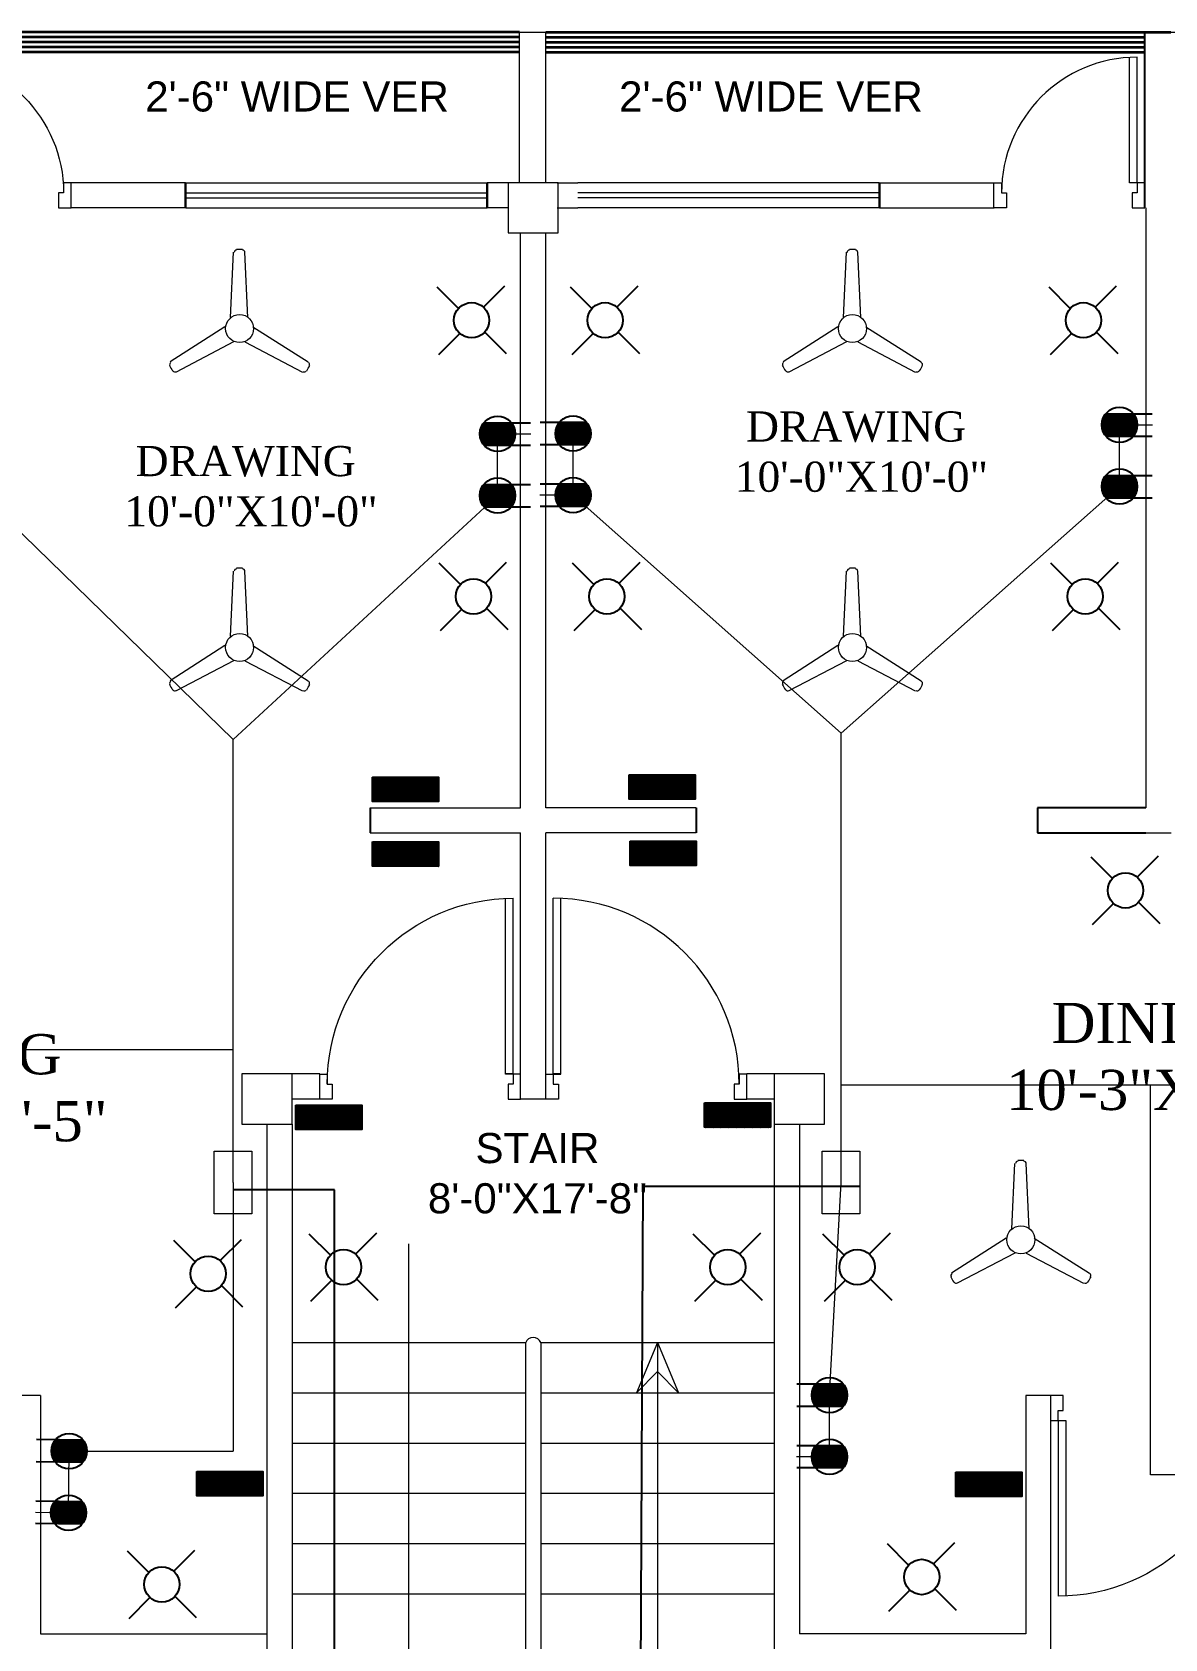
# Model space of a CAD drawing. Header units: inches. Extents: x 1582 to 2158, y 663 to 1214.
# Drawn here: x 1776.7 to 2002.2, y 894.3 to 1214.3 of the extents above; entities that cross this region are included whole.
import ezdxf

# ---------------------------------------------------------------- set-up
doc = ezdxf.new("R2010")
doc.units = ezdxf.units.IN
doc.header["$MEASUREMENT"] = 0
for name, color, linetype, lineweight in [('1.0 AREA', 7, 'Continuous', 5), ('DOOR', 252, 'Continuous', 15), ('FIXT', 1, 'Continuous', 9), ('illustr-TOILET FIXTURE', 204, 'Continuous', 9), ('sajib', 140, 'Continuous', 30), ('WALL', 253, 'Continuous', 35)]:
    doc.layers.add(name, color=color, linetype=linetype, lineweight=lineweight)
for name, color, linetype in [('2-Text', 7, 'Continuous'), ('Electric Conduitt', 100, 'Continuous'), ('Electrical', 130, 'Continuous'), ('PDF_dim', 4, 'Continuous')]:
    doc.layers.add(name, color=color, linetype=linetype)
doc.layers.add('Ver', color=7, linetype='Continuous', lineweight=9, true_color=0x2618ec)
doc.styles.add('h6', font='arial.ttf', dxfattribs={"height": 6})
doc.styles.add('RS4', font='sylfaen.ttf', dxfattribs={"height": 12})

# ---------------------------------------------------------------- blocks, each defined once
blk = doc.blocks.new('RTRTR')
at = {"layer": 'DOOR'}
for p, q in [((-723.21, 2222.65), (-723.21, 2247.61)), ((-721.71, 2222.65), (-721.71, 2247.65)), ((-721.71, 2222.65), (-723.21, 2222.65))]:
    blk.add_line(p, q, dxfattribs=at)
for points in [[(-750.21, 2222.65), (-748.71, 2222.65), (-748.71, 2220.65), (-747.71, 2220.65), (-747.71, 2217.65), (-750.21, 2217.65)], [(-720.21, 2222.65), (-721.71, 2222.65), (-721.71, 2220.65), (-722.71, 2220.65), (-722.71, 2217.65), (-720.21, 2217.65)]]:
    blk.add_lwpolyline(points, close=True, dxfattribs=at)
blk.add_arc((-721.71, 2220.65), 27, 90, 180, dxfattribs=at)
blk = doc.blocks.new('GDFGD')
at = {"layer": 'DOOR'}
for p, q in [((-3036.95, 2150.78), (-3036.95, 2185.78)), ((-3035.45, 2150.78), (-3035.45, 2185.75)), ((-3036.95, 2150.78), (-3035.45, 2150.78))]:
    blk.add_line(p, q, dxfattribs=at)
for points in [[(-3038.45, 2150.78), (-3036.95, 2150.78), (-3036.95, 2148.78), (-3035.95, 2148.78), (-3035.95, 2145.78), (-3038.45, 2145.78)], [(-2998.45, 2150.78), (-2999.95, 2150.78), (-2999.95, 2148.78), (-3000.95, 2148.78), (-3000.95, 2145.78), (-2998.45, 2145.78)]]:
    blk.add_lwpolyline(points, close=True, dxfattribs=at)
blk.add_arc((-3036.95, 2148.78), 37, 0, 90, dxfattribs=at)
blk = doc.blocks.new('*U61')
at = {"layer": 'Electrical'}
blk.add_line((-2.12, -2.12), (2.12, 2.12), dxfattribs=at)
blk = doc.blocks.new('*U62')
at = {"layer": 'Electrical', "color": 0, "linetype": 'ByBlock', "lineweight": -2, "transparency": 16777216}
for p, rotation in [((326.73, 527.13), 90.00000000000001), ((326.98, 517.91), 180), ((336.2, 518.17), 270)]:
    blk.add_blockref('*U61', p, dxfattribs=dict(at, rotation=rotation))
blk.add_blockref('*U61', (335.94, 527.38), dxfattribs=at)
blk = doc.blocks.new('*U63')
at = {"layer": 'Electrical'}
blk.add_line((-2.12, -2.12), (2.12, 2.12), dxfattribs=at)
blk = doc.blocks.new('*U64')
at = {"layer": 'Electrical', "color": 0, "linetype": 'ByBlock', "lineweight": -2, "transparency": 16777216}
for p, rotation in [((326.73, 527.13), 90.00000000000001), ((326.98, 517.91), 180), ((336.2, 518.17), 270)]:
    blk.add_blockref('*U63', p, dxfattribs=dict(at, rotation=rotation))
blk.add_blockref('*U63', (335.94, 527.38), dxfattribs=at)
blk = doc.blocks.new('*U65')
at = {"layer": 'Electrical'}
blk.add_line((-2.12, -2.12), (2.12, 2.12), dxfattribs=at)
blk = doc.blocks.new('*U66')
at = {"layer": 'Electrical', "color": 0, "linetype": 'ByBlock', "lineweight": -2, "transparency": 16777216}
for p, rotation in [((326.73, 527.13), 90.00000000000001), ((326.98, 517.91), 180), ((336.2, 518.17), 270)]:
    blk.add_blockref('*U65', p, dxfattribs=dict(at, rotation=rotation))
blk.add_blockref('*U65', (335.94, 527.38), dxfattribs=at)
blk = doc.blocks.new('*U67')
at = {"layer": 'Electrical'}
blk.add_line((-2.12, -2.12), (2.12, 2.12), dxfattribs=at)
blk = doc.blocks.new('*U68')
at = {"layer": 'Electrical', "color": 0, "linetype": 'ByBlock', "lineweight": -2, "transparency": 16777216}
for p, rotation in [((326.73, 527.13), 90.00000000000001), ((326.98, 517.91), 180), ((336.2, 518.17), 270)]:
    blk.add_blockref('*U67', p, dxfattribs=dict(at, rotation=rotation))
blk.add_blockref('*U67', (335.94, 527.38), dxfattribs=at)
blk = doc.blocks.new('*U69')
at = {"layer": 'Electrical'}
blk.add_line((-2.12, -2.12), (2.12, 2.12), dxfattribs=at)
blk = doc.blocks.new('*U70')
at = {"layer": 'Electrical', "color": 0, "linetype": 'ByBlock', "lineweight": -2, "transparency": 16777216}
for p, rotation in [((326.73, 527.13), 90.00000000000001), ((326.98, 517.91), 180), ((336.2, 518.17), 270)]:
    blk.add_blockref('*U69', p, dxfattribs=dict(at, rotation=rotation))
blk.add_blockref('*U69', (335.94, 527.38), dxfattribs=at)
blk = doc.blocks.new('*U71')
at = {"layer": 'Electrical'}
blk.add_line((-2.12, -2.12), (2.12, 2.12), dxfattribs=at)
blk = doc.blocks.new('*U72')
at = {"layer": 'Electrical', "color": 0, "linetype": 'ByBlock', "lineweight": -2, "transparency": 16777216}
for p, rotation in [((326.73, 527.13), 90.00000000000001), ((326.98, 517.91), 180), ((336.2, 518.17), 270)]:
    blk.add_blockref('*U71', p, dxfattribs=dict(at, rotation=rotation))
blk.add_blockref('*U71', (335.94, 527.38), dxfattribs=at)
blk = doc.blocks.new('*U85')
at = {"layer": 'Electrical'}
blk.add_line((-2.12, -2.12), (2.12, 2.12), dxfattribs=at)
blk = doc.blocks.new('*U86')
at = {"layer": 'Electrical', "color": 0, "linetype": 'ByBlock', "lineweight": -2, "transparency": 16777216}
for p, rotation in [((326.73, 527.13), 90.00000000000001), ((326.98, 517.91), 180), ((336.2, 518.17), 270)]:
    blk.add_blockref('*U85', p, dxfattribs=dict(at, rotation=rotation))
blk.add_blockref('*U85', (335.94, 527.38), dxfattribs=at)
blk = doc.blocks.new('*U89')
at = {"layer": 'Electrical'}
blk.add_line((-2.12, -2.12), (2.12, 2.12), dxfattribs=at)
blk = doc.blocks.new('*U90')
at = {"layer": 'Electrical', "color": 0, "linetype": 'ByBlock', "lineweight": -2, "transparency": 16777216}
for p, rotation in [((326.73, 527.13), 90.00000000000001), ((326.98, 517.91), 180), ((336.2, 518.17), 270)]:
    blk.add_blockref('*U89', p, dxfattribs=dict(at, rotation=rotation))
blk.add_blockref('*U89', (335.94, 527.38), dxfattribs=at)
blk = doc.blocks.new('*U91')
at = {"layer": 'Electrical'}
blk.add_line((-2.12, -2.12), (2.12, 2.12), dxfattribs=at)
blk = doc.blocks.new('*U92')
at = {"layer": 'Electrical', "color": 0, "linetype": 'ByBlock', "lineweight": -2, "transparency": 16777216}
for p, rotation in [((326.73, 527.13), 90.00000000000001), ((326.98, 517.91), 180), ((336.2, 518.17), 270)]:
    blk.add_blockref('*U91', p, dxfattribs=dict(at, rotation=rotation))
blk.add_blockref('*U91', (335.94, 527.38), dxfattribs=at)
blk = doc.blocks.new('*U93')
at = {"layer": 'Electrical'}
blk.add_line((-2.12, -2.12), (2.12, 2.12), dxfattribs=at)
blk = doc.blocks.new('*U94')
at = {"layer": 'Electrical', "color": 0, "linetype": 'ByBlock', "lineweight": -2, "transparency": 16777216}
for p, rotation in [((326.73, 527.13), 90.00000000000001), ((326.98, 517.91), 180), ((336.2, 518.17), 270)]:
    blk.add_blockref('*U93', p, dxfattribs=dict(at, rotation=rotation))
blk.add_blockref('*U93', (335.94, 527.38), dxfattribs=at)
blk = doc.blocks.new('*U95')
at = {"layer": 'Electrical'}
blk.add_line((-2.12, -2.12), (2.12, 2.12), dxfattribs=at)
blk = doc.blocks.new('*U96')
at = {"layer": 'Electrical', "color": 0, "linetype": 'ByBlock', "lineweight": -2, "transparency": 16777216}
for p, rotation in [((326.73, 527.13), 90.00000000000001), ((326.98, 517.91), 180), ((336.2, 518.17), 270)]:
    blk.add_blockref('*U95', p, dxfattribs=dict(at, rotation=rotation))
blk.add_blockref('*U95', (335.94, 527.38), dxfattribs=at)
blk = doc.blocks.new('*U121')
at = {"layer": 'Electrical'}
blk.add_line((-2.12, -2.12), (2.12, 2.12), dxfattribs=at)
blk = doc.blocks.new('*U122')
at = {"layer": 'Electrical', "color": 0, "linetype": 'ByBlock', "lineweight": -2, "transparency": 16777216}
for p, rotation in [((326.73, 527.13), 90.00000000000001), ((326.98, 517.91), 180), ((336.2, 518.17), 270)]:
    blk.add_blockref('*U121', p, dxfattribs=dict(at, rotation=rotation))
blk.add_blockref('*U121', (335.94, 527.38), dxfattribs=at)
blk = doc.blocks.new('*U123')
at = {"layer": 'Electrical'}
blk.add_line((-2.12, -2.12), (2.12, 2.12), dxfattribs=at)
blk = doc.blocks.new('*U124')
at = {"layer": 'Electrical', "color": 0, "linetype": 'ByBlock', "lineweight": -2, "transparency": 16777216}
for p, rotation in [((326.73, 527.13), 90.00000000000001), ((326.98, 517.91), 180), ((336.2, 518.17), 270)]:
    blk.add_blockref('*U123', p, dxfattribs=dict(at, rotation=rotation))
blk.add_blockref('*U123', (335.94, 527.38), dxfattribs=at)

msp = doc.modelspace()

# ---------------------------------------------------------------- hatches: boundary and pattern name
at = {"layer": 'Electrical'}
h = msp.add_hatch(dxfattribs=at)
h.set_pattern_fill('ANSI31', color=256)
h.paths.add_polyline_path([(1720.04, 1204.68, 0.172491), (1717.82, 1205.47), (1717.82, 1198.43, 0.172491), (1720.04, 1199.22)])
h.paths.add_polyline_path([(1717.82, 1205.47, 0.172491), (1715.6, 1204.68), (1715.6, 1199.22, 0.172491), (1717.82, 1198.43)])
h.paths.add_polyline_path([(1732.32, 1204.68, 0.35556), (1727.88, 1204.68), (1727.88, 1199.22, 0.35556), (1732.32, 1199.22)])
h.paths.add_polyline_path([(1709.02, 1013.88), (1703.56, 1013.89, 0.172491), (1702.76, 1011.67), (1709.8, 1011.66, 0.172491)])
h.paths.add_polyline_path([(1709.8, 1011.66), (1702.76, 1011.67, 0.172491), (1703.55, 1009.45), (1709.01, 1009.44, 0.172491)])
h.paths.add_polyline_path([(1709.04, 1026.16), (1703.58, 1026.17, 0.172942), (1702.79, 1023.94, 0.172039), (1703.57, 1021.72), (1709.03, 1021.71, 0.172942), (1709.82, 1023.94, 0.172039)])
h.paths.add_polyline_path([(1635.4, 930.46, 0.172491), (1633.18, 929.67), (1633.18, 924.21, 0.172491), (1635.4, 923.42)])
h.paths.add_polyline_path([(1637.62, 929.67, 0.172491), (1635.4, 930.46), (1635.4, 923.42, 0.172491), (1637.62, 924.21)])
h.paths.add_polyline_path([(1649.9, 929.67, 0.35556), (1645.46, 929.67), (1645.46, 924.21, 0.35556), (1649.9, 924.21)])
h.paths.add_polyline_path([(1763.9, 1128.32, 0.005822), (1763.9, 1128.4), (1756.86, 1128.24, 0.172491), (1757.7, 1126.04), (1763.16, 1126.16, 0.166501)])
h.paths.add_polyline_path([(1756.86, 1128.32, 0.005822), (1756.86, 1128.24), (1763.9, 1128.4, 0.988423)])
h.paths.add_polyline_path([(1762.77, 1142.88), (1757.31, 1142.75, 0.166501), (1756.57, 1140.6, 0.178492), (1757.42, 1138.31), (1762.87, 1138.44, 0.166501), (1763.61, 1140.6, 0.178492)])
h.paths.add_polyline_path([(1872.1, 1124.2), (1866.65, 1124.2, 0.172657), (1865.85, 1121.98, 0.172325), (1866.64, 1119.76), (1872.1, 1119.76, 0.172657), (1872.89, 1121.98, 0.172325)])
h.paths.add_polyline_path([(1872.9, 1134.26), (1865.86, 1134.26, 0.172491), (1866.65, 1132.04), (1872.11, 1132.04, 0.172491)])
h.paths.add_polyline_path([(1872.11, 1136.48), (1866.65, 1136.48, 0.172491), (1865.86, 1134.26), (1872.9, 1134.26, 0.172491)])
h.paths.add_polyline_path([(1676.52, 950.7, 0.35556), (1672.08, 950.7), (1672.07, 945.25, 0.35556), (1676.51, 945.24)])
h.paths.add_polyline_path([(1686.58, 951.48, 0.172491), (1684.36, 950.69), (1684.35, 945.23, 0.172491), (1686.57, 944.44)])
h.paths.add_polyline_path([(1688.8, 950.69, 0.172491), (1686.58, 951.48), (1686.57, 944.44, 0.172491), (1688.79, 945.23)])
h.paths.add_polyline_path([(1787.47, 919.36), (1780.44, 919.43, 0.172491), (1781.21, 917.2), (1786.66, 917.14, 0.172491)])
h.paths.add_polyline_path([(1786.71, 921.59), (1781.25, 921.64, 0.172491), (1780.44, 919.43), (1787.47, 919.36, 0.172491)])
h.paths.add_polyline_path([(1787.59, 931.67, 0.169964), (1786.83, 933.86), (1781.37, 933.92, 0.175019), (1780.56, 931.67, 0.169964), (1781.33, 929.48), (1786.78, 929.42, 0.175019)])
h.paths.add_polyline_path([(2114.7, 929.67, 0.35556), (2110.26, 929.67), (2110.26, 924.21, 0.35556), (2114.7, 924.21)])
h.paths.add_polyline_path([(2102.42, 929.67, 0.172491), (2100.2, 930.46), (2100.2, 923.42, 0.172491), (2102.42, 924.21)])
h.paths.add_polyline_path([(2100.2, 930.46, 0.172491), (2097.98, 929.67), (2097.98, 924.21, 0.172491), (2100.2, 923.42)])
h.paths.add_polyline_path([(1938.97, 930.52), (1931.94, 930.52, 0.172491), (1932.73, 928.3), (1938.19, 928.3, 0.172491)])
h.paths.add_polyline_path([(1938.19, 932.74), (1932.73, 932.74, 0.172491), (1931.94, 930.52), (1938.97, 930.52, 0.172491)])
h.paths.add_polyline_path([(1938.97, 942.8, 0.172491), (1938.19, 945.02), (1932.73, 945.02, 0.172491), (1931.94, 942.8, 0.172491), (1932.73, 940.58), (1938.19, 940.58, 0.172491)])
h.paths.add_polyline_path([(2044.24, 1004.57, 0.179107), (2043.39, 1006.86), (2037.94, 1006.72, 0.165889), (2037.2, 1004.57, 0.179107), (2038.05, 1002.28), (2043.5, 1002.42, 0.165889)])
h.paths.add_polyline_path([(2043.92, 1016.85, 0.006418), (2043.92, 1016.94), (2036.89, 1016.76, 0.172491), (2037.73, 1014.56), (2043.19, 1014.7, 0.165889)])
h.paths.add_polyline_path([(2043.08, 1019.14), (2037.62, 1019, 0.165889), (2036.89, 1016.85, 0.006418), (2036.89, 1016.76), (2043.92, 1016.94, 0.172491)])
h.paths.add_polyline_path([(2101.29, 1207.19, 0.172491), (2099.07, 1206.4), (2099.07, 1200.94, 0.172491), (2101.29, 1200.15)])
h.paths.add_polyline_path([(2103.51, 1206.4, 0.172491), (2101.29, 1207.19), (2101.29, 1200.15, 0.172491), (2103.51, 1200.94)])
h.paths.add_polyline_path([(2115.79, 1206.4, 0.35556), (2111.35, 1206.4), (2111.35, 1200.94, 0.35556), (2115.79, 1200.94)])
h = msp.add_hatch(dxfattribs=at)
h.set_pattern_fill('ANSI31', color=256)
h.paths.add_polyline_path([(1887.12, 1136.54), (1881.66, 1136.54, 0.172491), (1880.87, 1134.31, 0.172491), (1881.66, 1132.09), (1887.12, 1132.09, 0.172491), (1887.91, 1134.31, 0.172491)])
h.paths.add_polyline_path([(1887.12, 1124.26), (1881.66, 1124.26, 0.172491), (1880.87, 1122.04), (1887.91, 1122.04, 0.172491)])
h.paths.add_polyline_path([(1887.91, 1122.04), (1880.87, 1122.04, 0.172491), (1881.66, 1119.81), (1887.12, 1119.81, 0.172491)])
h.paths.add_polyline_path([(1995.92, 1138.28), (1990.46, 1138.28, 0.172491), (1989.67, 1136.05), (1996.71, 1136.05, 0.172491)])
h.paths.add_polyline_path([(1996.71, 1136.05), (1989.67, 1136.05, 0.172491), (1990.46, 1133.83), (1995.92, 1133.83, 0.172491)])
h.paths.add_polyline_path([(1995.92, 1126), (1990.46, 1126, 0.172491), (1989.67, 1123.77, 0.172491), (1990.46, 1121.55), (1995.92, 1121.55, 0.172491), (1996.71, 1123.77, 0.172491)])
h = msp.add_hatch(dxfattribs=at)
h.set_pattern_fill('ANSI31', color=256)
h.set_pattern_definition([(45, (165.29419, -0.31534), (-0.088388348, 0.088388348), [])])
h.paths.add_polyline_path([(1857.6, 1065.87), (1844.46, 1065.87), (1844.46, 1061.02), (1857.6, 1061.02)])
h = msp.add_hatch(dxfattribs=at)
h.set_pattern_fill('ANSI31', color=256)
h.set_pattern_definition([(45, (216.38948, 0.16922), (-0.088388348, 0.088388348), [])])
h.paths.add_polyline_path([(1908.69, 1066.36), (1895.55, 1066.36), (1895.55, 1061.51), (1908.69, 1061.51)])
h = msp.add_hatch(dxfattribs=at)
h.set_pattern_fill('ANSI31', color=256)
h.set_pattern_definition([(45, (165.29419, -13.20028), (-0.088388348, 0.088388348), [])])
h.paths.add_polyline_path([(1857.6, 1052.99), (1844.46, 1052.99), (1844.46, 1048.14), (1857.6, 1048.14)])
h = msp.add_hatch(dxfattribs=at)
h.set_pattern_fill('ANSI31', color=256)
h.set_pattern_definition([(45, (216.62338, -13.03015), (-0.088388348, 0.088388348), [])])
h.paths.add_polyline_path([(1908.93, 1053.16), (1895.78, 1053.16), (1895.78, 1048.31), (1908.93, 1048.31)])
h = msp.add_hatch(dxfattribs=at)
h.set_pattern_fill('ANSI31', color=256)
h.set_pattern_definition([(45, (150.02957, -65.63126), (-0.088388348, 0.088388348), [])])
h.paths.add_polyline_path([(1842.33, 1000.56), (1829.19, 1000.56), (1829.19, 995.71), (1842.33, 995.71)])
h = msp.add_hatch(dxfattribs=at)
h.set_pattern_fill('ANSI31', color=256)
h.set_pattern_definition([(45, (231.42986, -65.19638), (-0.088388348, 0.088388348), [])])
h.paths.add_polyline_path([(1923.73, 1000.99), (1910.59, 1000.99), (1910.59, 996.14), (1923.73, 996.14)])
h = msp.add_hatch(dxfattribs=at)
h.set_pattern_fill('ANSI31', color=256)
h.set_pattern_definition([(45, (130.32389, -138.57858), (-0.088388348, 0.088388348), [])])
h.paths.add_polyline_path([(1822.63, 927.61), (1809.48, 927.61), (1809.48, 922.76), (1822.63, 922.76)])
h = msp.add_hatch(dxfattribs=at)
h.set_pattern_fill('ANSI31', color=256)
h.set_pattern_definition([(45, (281.46807, -138.72446), (-0.088388348, 0.088388348), [])])
h.paths.add_polyline_path([(1973.77, 927.47), (1960.63, 927.47), (1960.63, 922.61), (1973.77, 922.61)])

# ---------------------------------------------------------------- linework, layer by layer
at = {"layer": '1.0 AREA'}
for points in [[(1812.96, 991.38), (1820.47, 991.38), (1820.47, 978.93), (1812.96, 978.93)], [(1934, 991.38), (1941.51, 991.38), (1941.51, 978.93), (1934, 978.93)]]:
    msp.add_lwpolyline(points, close=True, dxfattribs=at)
at = {"layer": 'Electric Conduitt'}
for p, q in [((1836.89, 983.68), (1816.72, 983.68)), ((1836.89, 776.38), (1836.89, 983.68)), ((1897.37, 776.66), (1898.34, 984.4)), ((1898.34, 984.4), (1941.51, 984.4))]:
    msp.add_line(p, q, dxfattribs=at)
at = {"layer": 'Electrical'}
for p, q in [((1866.65, 1136.48), (1875.91, 1136.48)), ((1887.12, 1136.54), (1877.87, 1136.54)), ((1990.46, 1138.28), (1999.72, 1138.28)), ((1990.46, 1133.83), (1999.72, 1133.83)), ((1866.65, 1132.04), (1875.91, 1132.03)), ((1887.12, 1132.09), (1877.87, 1132.09)), ((1866.65, 1124.2), (1875.9, 1124.2)), ((1887.12, 1124.26), (1877.87, 1124.26)), ((1990.46, 1126), (1999.72, 1126)), ((1990.46, 1121.55), (1999.72, 1121.55)), ((1866.64, 1119.76), (1875.9, 1119.76)), ((1887.12, 1119.81), (1877.87, 1119.81)), ((1938.19, 945.02), (1928.93, 945.02)), ((1938.19, 940.58), (1928.93, 940.58)), ((1786.83, 933.86), (1777.57, 933.96)), ((1938.19, 932.74), (1928.93, 932.74)), ((1786.78, 929.42), (1777.53, 929.51)), ((1938.19, 928.3), (1928.93, 928.3)), ((1786.71, 921.59), (1777.45, 921.68)), ((1786.66, 917.14), (1777.41, 917.23))]:
    msp.add_line(p, q, dxfattribs=at)
for points in [[(1844.46, 1065.88), (1857.6, 1065.88), (1857.6, 1061.03), (1844.46, 1061.03)], [(1895.55, 1066.37), (1908.69, 1066.37), (1908.69, 1061.51), (1895.55, 1061.51)], [(1844.46, 1053), (1857.6, 1053), (1857.6, 1048.15), (1844.46, 1048.15)], [(1895.78, 1053.17), (1908.93, 1053.17), (1908.93, 1048.32), (1895.78, 1048.32)], [(1829.19, 1000.57), (1842.33, 1000.57), (1842.33, 995.71), (1829.19, 995.71)], [(1910.59, 1001), (1923.73, 1001), (1923.73, 996.15), (1910.59, 996.15)], [(1809.49, 927.62), (1822.63, 927.62), (1822.63, 922.77), (1809.49, 922.77)], [(1960.63, 927.47), (1973.77, 927.47), (1973.77, 922.62), (1960.63, 922.62)]]:
    msp.add_lwpolyline(points, close=True, dxfattribs=at)
for centre in [(1864.2, 1156.88), (1890.77, 1156.88), (1986, 1156.88), (1993.19, 1136.05), (1869.38, 1134.26), (1884.39, 1134.31), (1993.19, 1123.77), (1869.37, 1121.98), (1884.39, 1122.04), (1864.58, 1101.88), (1891.14, 1101.88), (1986.37, 1101.88), (1994.37, 1043.34), (1811.76, 966.99), (1838.7, 968.3), (1915.19, 968.3), (1940.97, 968.3), (1935.46, 942.8), (1784.08, 931.67), (1935.46, 930.52), (1783.96, 919.39), (1953.82, 906.59), (1802.53, 905.11)]:
    msp.add_circle(centre, 3.52, dxfattribs=at)
at = {"layer": 'FIXT'}
for p, q in [((1989.67, 1136.05), (1999.77, 1136.05)), ((1993.19, 1123.77), (1993.19, 1136.05)), ((1865.86, 1134.26), (1875.96, 1134.26)), ((1869.37, 1121.98), (1869.38, 1134.26)), ((1884.39, 1122.04), (1884.39, 1134.31)), ((1816.72, 1073.4), (1760.38, 1128.32)), ((1937.75, 1074.64), (1993.19, 1123.77)), ((1816.72, 1073.4), (1869.37, 1121.98)), ((1887.91, 1122.04), (1877.81, 1122.04)), ((1937.75, 1074.64), (1884.39, 1122.04)), ((1816.72, 985.15), (1816.72, 1073.4)), ((1937.75, 985.15), (1937.75, 1074.64)), ((1706.28, 1011.66), (1816.72, 1011.66)), ((2040.72, 1004.57), (1937.75, 1004.57)), ((1999.35, 926.94), (1999.35, 1004.57)), ((1816.72, 985.15), (1816.72, 931.67)), ((1935.46, 942.8), (1937.75, 985.15)), ((1935.46, 930.52), (1935.46, 942.8)), ((1783.96, 919.39), (1784.08, 931.67)), ((1784.08, 931.67), (1816.72, 931.67)), ((1938.97, 930.52), (1928.88, 930.52)), ((2100.2, 926.94), (1999.35, 926.94)), ((1787.47, 919.36), (1777.38, 919.46)), ((1787.43, 918.86), (1783.96, 919.39))]:
    msp.add_line(p, q, dxfattribs=at)
at = {"layer": 'illustr-TOILET FIXTURE', "linetype": 'ByBlock'}
for p, q in [((1807.3, 1184.27), (1867.3, 1184.27)), ((1807.3, 1184.27), (1867.3, 1184.27)), ((1945.37, 1184.27), (1885.37, 1184.27)), ((1945.37, 1184.27), (1885.37, 1184.27)), ((1807.3, 1182.27), (1867.3, 1182.27)), ((1807.3, 1182.27), (1867.3, 1182.27)), ((1807.3, 1181.27), (1867.3, 1181.27)), ((1807.3, 1181.27), (1867.3, 1181.27)), ((1945.37, 1182.27), (1885.37, 1182.27)), ((1945.37, 1182.27), (1885.37, 1182.27)), ((1945.37, 1181.27), (1885.37, 1181.27)), ((1945.37, 1181.27), (1885.37, 1181.27)), ((1807.3, 1179.27), (1867.3, 1179.27)), ((1807.3, 1179.27), (1867.3, 1179.27)), ((1945.37, 1179.27), (1885.37, 1179.27)), ((1945.37, 1179.27), (1885.37, 1179.27))]:
    msp.add_line(p, q, dxfattribs=at)
at = {"layer": 'PDF_dim', "lineweight": 18}
for points in [[(1816.22, 1157.44), (1816.79, 1170.44)], [(1819.65, 1157.44), (1819.08, 1170.44)], [(1938.23, 1157.44), (1938.81, 1170.44)], [(1941.66, 1157.44), (1941.09, 1170.44)], [(1815.08, 1155.58), (1804.22, 1148.58)], [(1820.65, 1155.58), (1831.65, 1148.58)], [(1937.09, 1155.58), (1926.23, 1148.58)], [(1942.66, 1155.58), (1953.67, 1148.58)], [(1816.79, 1152.58), (1805.36, 1146.58)], [(1819.08, 1152.58), (1830.51, 1146.58)], [(1938.81, 1152.58), (1927.37, 1146.58)], [(1941.09, 1152.58), (1952.52, 1146.58)], [(1816.22, 1093.94), (1816.79, 1106.94)], [(1819.65, 1093.94), (1819.08, 1106.94)], [(1938.23, 1093.94), (1938.81, 1106.94)], [(1941.66, 1093.94), (1941.09, 1106.94)], [(1815.08, 1092.08), (1804.22, 1085.08)], [(1820.65, 1092.08), (1831.65, 1085.08)], [(1937.09, 1092.08), (1926.23, 1085.08)], [(1942.66, 1092.08), (1953.67, 1085.08)], [(1816.79, 1089.08), (1805.36, 1083.08)], [(1819.08, 1089.08), (1830.51, 1083.08)], [(1938.81, 1089.08), (1927.37, 1083.08)], [(1941.09, 1089.08), (1952.52, 1083.08)], [(1971.76, 975.96), (1972.33, 988.96)], [(1975.19, 975.96), (1974.62, 988.96)], [(1970.62, 974.1), (1959.76, 967.1)], [(1976.19, 974.1), (1987.19, 967.1)], [(1972.33, 971.1), (1960.9, 965.1)], [(1974.62, 971.1), (1986.05, 965.1)]]:
    msp.add_lwpolyline(points, dxfattribs=at)
for centre in [(1818.01, 1155.23), (1940.02, 1155.23), (1818.01, 1091.72), (1940.02, 1091.72), (1973.55, 973.75)]:
    msp.add_circle(centre, 2.79, dxfattribs=at)
for centre, radius, start, end in [((1817.44, 1170.37), 0.5, 92.2027, 177.6051), ((1818.01, 1155.22), 15.79, 87.7974, 92.2026), ((1818.58, 1170.37), 0.5, 2.3949, 87.7973), ((1939.45, 1170.37), 0.5, 92.2027, 177.6051), ((1940.02, 1155.22), 15.79, 87.7974, 92.2026), ((1940.59, 1170.37), 0.5, 2.3949, 87.7973), ((1818.01, 1155.23), 15.79, 207.7956, 212.2062), ((1804.58, 1148.08), 0.5, 122.3931, 207.7955), ((1805.15, 1147.08), 0.5, 212.2064, 297.6086), ((1830.87, 1147.08), 0.5, 242.3914, 327.7936), ((1818.01, 1155.23), 15.79, 327.7938, 332.2044), ((1831.44, 1148.08), 0.5, 332.2045, 57.6069), ((1940.02, 1155.23), 15.79, 207.7956, 212.2062), ((1926.59, 1148.08), 0.5, 122.3931, 207.7955), ((1927.16, 1147.08), 0.5, 212.2064, 297.6086), ((1952.88, 1147.08), 0.5, 242.3914, 327.7936), ((1940.02, 1155.23), 15.79, 327.7938, 332.2044), ((1953.45, 1148.08), 0.5, 332.2045, 57.6069), ((1817.44, 1106.87), 0.5, 92.2027, 177.6051), ((1818.01, 1091.72), 15.79, 87.7974, 92.2026), ((1818.58, 1106.87), 0.5, 2.3949, 87.7973), ((1939.45, 1106.87), 0.5, 92.2027, 177.6051), ((1940.02, 1091.72), 15.79, 87.7974, 92.2026), ((1940.59, 1106.87), 0.5, 2.3949, 87.7973), ((1804.58, 1084.58), 0.5, 122.3931, 207.7955), ((1831.44, 1084.58), 0.5, 332.2045, 57.6069), ((1926.59, 1084.58), 0.5, 122.3931, 207.7955), ((1953.45, 1084.58), 0.5, 332.2045, 57.6069), ((1818.01, 1091.72), 15.79, 207.7956, 212.2062), ((1805.15, 1083.58), 0.5, 212.2064, 297.6086), ((1830.87, 1083.58), 0.5, 242.3914, 327.7936), ((1818.01, 1091.72), 15.79, 327.7938, 332.2044), ((1940.02, 1091.72), 15.79, 207.7956, 212.2062), ((1927.16, 1083.58), 0.5, 212.2064, 297.6086), ((1952.88, 1083.58), 0.5, 242.3914, 327.7936), ((1940.02, 1091.72), 15.79, 327.7938, 332.2044), ((1972.98, 988.89), 0.5, 92.2027, 177.6051), ((1973.55, 973.75), 15.79, 87.7974, 92.2026), ((1974.12, 988.89), 0.5, 2.3949, 87.7973), ((1960.12, 966.6), 0.5, 122.3931, 207.7955), ((1986.98, 966.6), 0.5, 332.2045, 57.6069), ((1973.55, 973.75), 15.79, 207.7956, 212.2062), ((1960.69, 965.6), 0.5, 212.2064, 297.6086), ((1986.41, 965.6), 0.5, 242.3914, 327.7936), ((1973.55, 973.75), 15.79, 327.7938, 332.2044)]:
    msp.add_arc(centre, radius, start, end, dxfattribs=at)
at = {"layer": 'sajib', "ltscale": 25}
for p, q in [((1807.24, 1184.27), (1807.24, 1179.27)), ((1807.24, 1179.27), (1807.24, 1184.27)), ((1867.3, 1179.27), (1867.3, 1184.27)), ((1867.3, 1184.27), (1867.3, 1179.27)), ((1945.43, 1184.27), (1945.43, 1179.27)), ((1945.43, 1179.27), (1945.43, 1184.27))]:
    msp.add_line(p, q, dxfattribs=at)
at = {"layer": 'Ver', "ltscale": 25}
for p, q in [((1873.71, 1184.27), (1873.71, 1214.27)), ((1873.71, 1214.27), (1878.96, 1214.27)), ((1878.96, 1184.27), (1878.96, 1214.27)), ((1998.21, 1214.27), (2036.26, 1214.27)), ((1807.24, 1184.27), (1784.46, 1184.27)), ((1848.8, 1184.27), (1848.8, 1184.27)), ((1871.46, 1184.27), (1867.3, 1184.27)), ((1881.21, 1184.27), (1885.37, 1184.27)), ((1903.87, 1184.27), (1903.87, 1184.27)), ((1945.43, 1184.27), (1968.21, 1184.27)), ((1807.24, 1179.27), (1784.46, 1179.27)), ((1871.46, 1179.27), (1867.3, 1179.27)), ((1881.21, 1179.27), (1885.37, 1179.27)), ((1945.43, 1179.27), (1968.21, 1179.27)), ((1998.46, 1179.27), (1998.46, 1059.77)), ((1873.96, 1059.77), (1873.96, 1174.27)), ((1878.96, 1059.77), (1878.96, 1174.27)), ((1844.03, 1059.77), (1873.96, 1059.77)), ((1908.89, 1059.77), (1878.96, 1059.77)), ((1844.03, 1054.77), (1873.96, 1054.77)), ((1873.96, 1006.77), (1873.96, 1054.77)), ((1878.96, 1006.77), (1878.96, 1054.77)), ((1908.89, 1054.77), (1878.96, 1054.77)), ((1998.46, 1054.77), (2003.46, 1054.77)), ((1833.96, 1006.77), (1828.46, 1006.77)), ((1835.52, 1006.77), (1835.46, 1006.77)), ((1872.46, 1006.77), (1870.96, 1006.77)), ((1881.96, 1006.77), (1880.46, 1006.77)), ((1924.46, 1006.77), (1918.96, 1006.77)), ((1833.96, 1001.77), (1828.46, 1001.77)), ((1878.96, 1001.77), (1873.96, 1001.77)), ((1924.46, 1001.77), (1918.96, 1001.77)), ((1823.46, 996.77), (1823.46, 895.27)), ((1828.46, 996.77), (1828.46, 829.27)), ((1924.46, 996.77), (1924.46, 829.27)), ((1929.46, 996.77), (1929.46, 895.27)), ((1778.35, 942.77), (1773.46, 942.77)), ((1778.35, 942.77), (1778.35, 895.27)), ((1974.57, 942.77), (1974.57, 895.27)), ((1979.46, 942.77), (1974.57, 942.77)), ((1979.46, 937.77), (1979.46, 890.27)), ((1778.35, 895.27), (1823.46, 895.27)), ((1823.46, 895.27), (1823.46, 829.27)), ((1974.57, 895.27), (1929.46, 895.27))]:
    msp.add_line(p, q, dxfattribs=at)
at = {"layer": 'Ver', "lineweight": 25, "ltscale": 25}
for p, q in [((1998.21, 1179.27), (1998.21, 1214.27)), ((1844.03, 1059.77), (1844.03, 1054.77)), ((1908.89, 1059.77), (1908.89, 1054.77)), ((1998.46, 1059.77), (1976.88, 1059.77)), ((1976.88, 1059.77), (1976.88, 1054.77)), ((1976.88, 1054.77), (1998.46, 1054.77))]:
    msp.add_line(p, q, dxfattribs=at)
at = {"layer": 'Ver', "color": 1, "ltscale": 25}
for p, q in [((1851.71, 830.99), (1851.71, 972.95)), ((1874.96, 953.27), (1874.96, 843.27)), ((1877.96, 953.27), (1877.96, 843.27)), ((1901.21, 953.27), (1897.02, 943.27)), ((1901.21, 953.27), (1901.21, 830.99)), ((1901.21, 953.27), (1905.41, 943.27)), ((1897.02, 943.27), (1901.21, 947.53)), ((1905.41, 943.27), (1901.21, 947.53))]:
    msp.add_line(p, q, dxfattribs=at)
at = {"layer": 'Ver', "color": 143, "ltscale": 25, "true_color": 0x7aafdf}
for p, q in [((1828.46, 953.27), (1874.96, 953.27)), ((1877.96, 953.27), (1924.46, 953.27)), ((1828.46, 943.27), (1874.96, 943.27)), ((1877.96, 943.27), (1924.46, 943.27)), ((1828.46, 933.27), (1874.96, 933.27)), ((1877.96, 933.27), (1924.46, 933.27)), ((1828.46, 923.27), (1874.96, 923.27)), ((1877.96, 923.27), (1924.46, 923.27)), ((1828.46, 913.27), (1874.96, 913.27)), ((1877.96, 913.27), (1924.46, 913.27)), ((1828.46, 903.27), (1874.96, 903.27)), ((1877.96, 903.27), (1924.46, 903.27))]:
    msp.add_line(p, q, dxfattribs=at)
at = {"layer": 'Ver', "color": 6, "ltscale": 25}
msp.add_lwpolyline([(1879.15, 1214.27), (1878.96, 1214.27)], dxfattribs=at)
at = {"layer": 'Ver', "color": 1, "ltscale": 25}
for points in [[(1871.46, 1174.27), (1881.46, 1174.27), (1881.46, 1184.27), (1871.46, 1184.27)], [(1818.46, 996.77), (1828.46, 996.77), (1828.46, 1006.77), (1818.46, 1006.77)], [(1924.46, 996.77), (1934.46, 996.77), (1934.46, 1006.77), (1924.46, 1006.77)]]:
    msp.add_lwpolyline(points, close=True, dxfattribs=at)
msp.add_arc((1876.46, 952.73), 1.59, 19.7373, 160.2627, dxfattribs=at)
at = {"layer": 'WALL'}
for points in [[(1873.71, 1214.27), (1754.46, 1214.27)], [(1873.71, 1213.27), (1754.46, 1213.27)], [(1878.96, 1214.27), (2003.41, 1214.27)], [(1878.96, 1213.27), (1998.21, 1213.27)], [(1873.71, 1212.27), (1754.46, 1212.27)], [(1873.71, 1211.27), (1754.46, 1211.27)], [(1873.71, 1210.27), (1754.46, 1210.27)], [(1878.96, 1212.27), (1998.21, 1212.27)], [(1878.96, 1211.27), (1998.21, 1211.27)], [(1878.96, 1210.27), (1998.21, 1210.27)]]:
    msp.add_lwpolyline(points, dxfattribs=at)

# ---------------------------------------------------------------- block references
at = {"layer": 'Electrical'}
for name, p in [('*U62', (1532.74, 634.23)), ('*U66', (1559.31, 634.23)), ('*U70', (1654.54, 634.23)), ('*U64', (1533.11, 579.23)), ('*U68', (1559.68, 579.23)), ('*U72', (1654.91, 579.23)), ('*U92', (1662.91, 520.69)), ('*U94', (1480.3, 444.34)), ('*U124', (1507.24, 445.65)), ('*U122', (1583.73, 445.65)), ('*U90', (1609.51, 445.65)), ('*U86', (1622.36, 383.94)), ('*U96', (1471.07, 382.46))]:
    msp.add_blockref(name, p, dxfattribs=at)
at = {"layer": 'WALL', "color": 0, "xscale": -1}
for name, p in [('RTRTR', (1034.26, -1038.38)), ('GDFGD', (-1164.49, -1144.02))]:
    msp.add_blockref(name, p, dxfattribs=at)
at = {"layer": 'WALL', "color": 0}
for name, p in [('RTRTR', (2718.41, -1038.38)), ('GDFGD', (4917.42, -1144.02))]:
    msp.add_blockref(name, p, dxfattribs=at)
at = {"layer": 'WALL', "color": 0, "xscale": -1, "rotation": 180}
msp.add_blockref('GDFGD', (5017.92, 3088.55), dxfattribs=at)

# ---------------------------------------------------------------- texts
at = {"layer": '2-Text', "lineweight": -2, "char_height": 6, "style": 'h6'}
for s, insert, width, attachment_point in [('2\'-6" WIDE VER', (1829.45, 1204.46), 158.1425, 2), ('2\'-6" WIDE VER', (1923.79, 1204.46), 106.7874, 2), ('STAIR\\P8\'-0"X17\'-8"', (1877.31, 978.93), 42.068, 8)]:
    msp.add_mtext(s, dxfattribs=dict(at, insert=insert, width=width, attachment_point=attachment_point))
at = {"layer": '2-Text', "lineweight": -2, "ltscale": 25, "width": 139.4243, "attachment_point": 1, "style": 'RS4'}
for s, insert, char_height in [(' DRAWING\\P10\'-0"X10\'-0"', (1916.59, 1138.73), 6), (' DRAWING\\P10\'-0"X10\'-0"', (1795.06, 1131.84), 6), ('   DINING\\P10\'-3"X9\'-5"', (1970.62, 1020.94), 8), ('   DINING\\P10\'-3"X9\'-5"', (1730.52, 1014.71), 8)]:
    msp.add_mtext(s, dxfattribs=dict(at, insert=insert, char_height=char_height))

doc.saveas('drawing.dxf')
